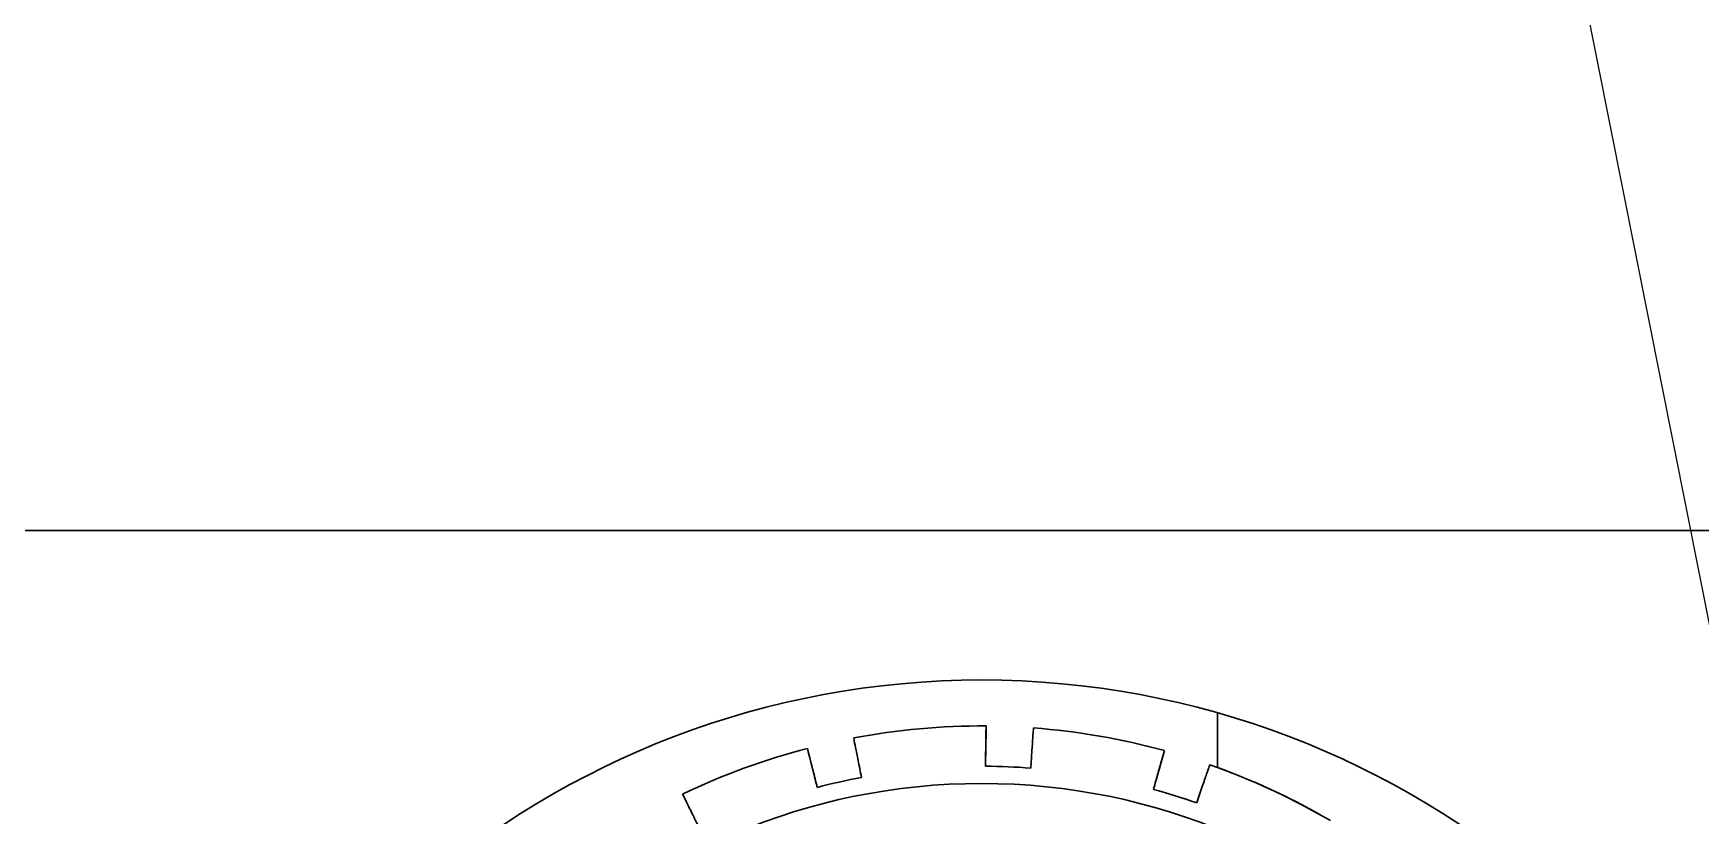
# Model space of a CAD drawing. Header units: millimetres. Extents: x 0 to 4412, y -498 to 1086.
# Drawn here: x 3940.2 to 4012.7, y 723.4 to 757.4 of the extents above; entities that cross this region are included whole.
import ezdxf

# ---------------------------------------------------------------- set-up
doc = ezdxf.new("R2010")
doc.units = ezdxf.units.MM
doc.header["$LTSCALE"] = 1.8
doc.layers.add('10', color=7, linetype='Continuous')
doc.dimstyles.new('SLDDIMSTYLE2', dxfattribs={"dimtxt": 0.18, "dimasz": 4.08, "dimexe": 0, "dimexo": 0.0625, "dimgap": 0, "dimtad": 0, "dimtih": 1, "dimtoh": 1, "dimdec": 0, "dimrnd": 1e-09, "dimzin": 0, "dimdsep": 46, "dimtxsty": 'Standard', "dimsah": 1, "dimcen": 0.09, "dimadec": 0, "dimazin": 0, "dimtfac": 4.08, "dimtdec": 0, "dimtofl": 0, "dimtmove": 0, "dimatfit": 3, "dimfxl": 1, "dimfrac": 2, "dimtolj": 1, "dimtzin": 0, "dimarcsym": 0})

msp = doc.modelspace()

# ---------------------------------------------------------------- linework, layer by layer
at = {"color": 7, "linetype": 'Continuous', "lineweight": 30}
for p, q in [((4031.8856, 735.7982), (3601.8856, 735.7982)), ((3601.8856, 735.7982), (4031.8856, 735.7982)), ((3991.7056, 725.4921), (3991.7056, 727.8701)), ((3981.4522, 727.2982), (3981.4519, 727.2982)), ((3981.4522, 727.2982), (3981.644, 727.2976)), ((3981.4525, 727.2982), (3981.4523, 727.2982)), ((3981.6272, 726.1476), (3981.644, 727.2976)), ((3981.6441, 727.2976), (3981.6273, 726.1476)), ((3981.6276, 726.1476), (3981.6444, 727.2976)), ((3981.6445, 727.2976), (3981.6277, 726.1476)), ((3981.6279, 726.1476), (3981.6447, 727.2976)), ((3981.6448, 727.2976), (3981.628, 726.1476)), ((3981.6283, 726.1476), (3981.6451, 727.2976)), ((3981.6452, 727.2976), (3981.6284, 726.1476)), ((3981.6437, 727.2976), (3981.644, 727.2976)), ((3981.6441, 727.2976), (3981.6444, 727.2976)), ((3981.6445, 727.2976), (3981.6447, 727.2976)), ((3981.6448, 727.2976), (3981.6451, 727.2976)), ((3981.6452, 727.2976), (3981.6455, 727.2976)), ((3983.7055, 727.2134), (3983.7058, 727.2134)), ((3983.7059, 727.2134), (3983.7059, 727.2134)), ((3983.7059, 727.2134), (3983.7061, 727.2134)), ((3983.7062, 727.2134), (3983.7062, 727.2134)), ((3983.7062, 727.2134), (3983.7065, 727.2134)), ((3983.7066, 727.2134), (3983.7066, 727.2134)), ((3983.7066, 727.2134), (3983.7068, 727.2134)), ((3983.7069, 727.2134), (3983.7069, 727.2134)), ((3983.7069, 727.2134), (3983.7072, 727.2134)), ((3973.8728, 726.325), (3973.8731, 726.325)), ((3974.1545, 725.2099), (3973.8731, 726.325)), ((3973.8732, 726.325), (3974.1546, 725.2099)), ((3973.8732, 726.325), (3973.8734, 726.325)), ((3974.1548, 725.2099), (3973.8734, 726.325)), ((3973.8735, 726.325), (3974.1549, 725.2099)), ((3973.8735, 726.325), (3973.8738, 726.325)), ((3974.1552, 725.2099), (3973.8738, 726.325)), ((3973.8739, 726.325), (3974.1553, 725.2099)), ((3973.8739, 726.325), (3973.8741, 726.325)), ((3974.1555, 725.2099), (3973.8741, 726.325)), ((3973.8742, 726.325), (3974.1556, 725.2099)), ((3973.8742, 726.325), (3973.8745, 726.325)), ((3981.6273, 726.1476), (3981.6272, 726.1476)), ((3981.6277, 726.1476), (3981.6276, 726.1476)), ((3981.628, 726.1476), (3981.6279, 726.1476)), ((3981.6284, 726.1476), (3981.6283, 726.1476)), ((3989.0881, 725.1193), (3989.4019, 726.2257)), ((3989.402, 726.2257), (3989.0882, 725.1193)), ((3989.0884, 725.1193), (3989.4023, 726.2257)), ((3989.4024, 726.2257), (3989.0885, 725.1193)), ((3989.0888, 725.1193), (3989.4026, 726.2257)), ((3989.4027, 726.2257), (3989.0888, 725.1193)), ((3989.0891, 725.1193), (3989.403, 726.2257)), ((3989.403, 726.2257), (3989.0892, 725.1193)), ((3989.4016, 726.2257), (3989.4019, 726.2257)), ((3989.402, 726.2257), (3989.4023, 726.2257)), ((3989.4024, 726.2257), (3989.4026, 726.2257)), ((3989.4027, 726.2257), (3989.403, 726.2257)), ((3989.403, 726.2257), (3989.4033, 726.2257)), ((3974.1546, 725.2099), (3974.1545, 725.2099)), ((3974.1549, 725.2099), (3974.1548, 725.2099)), ((3974.1553, 725.2099), (3974.1552, 725.2099)), ((3974.1556, 725.2099), (3974.1555, 725.2099)), ((3981.6179, 725.5477), (3981.6202, 725.5477)), ((3991.3713, 725.6108), (3991.3716, 725.6108)), ((3991.3717, 725.6108), (3991.3717, 725.6108)), ((3991.3717, 725.6108), (3991.372, 725.6108)), ((3991.372, 725.6108), (3991.3721, 725.6108)), ((3991.3721, 725.6108), (3991.3723, 725.6108)), ((3991.3724, 725.6108), (3991.3724, 725.6108)), ((3991.3724, 725.6108), (3991.3727, 725.6108)), ((3991.3727, 725.6108), (3991.3727, 725.6108)), ((3991.3727, 725.6108), (3991.373, 725.6108)), ((3988.9237, 724.5421), (3988.926, 724.5421)), ((3989.0882, 725.1193), (3989.0881, 725.1193)), ((3989.0885, 725.1193), (3989.0884, 725.1193)), ((3989.0888, 725.1193), (3989.0888, 725.1193)), ((3989.0892, 725.1193), (3989.0891, 725.1193))]:
    msp.add_line(p, q, dxfattribs=at)
msp.add_circle((3981.4516, 697.2982), 27.5, dxfattribs=at)
for centre, radius, start, end in [((3981.4556, 691.7982), 37.5, 7.662256, 172.337744), ((3981.4519, 697.2982), 30, 89.633554, 100.691889), ((3981.4519, 697.2982), 30, 74.633554, 85.691889), ((3981.4522, 697.2982), 30, 74.633554, 85.691889), ((3981.4529, 697.2982), 30, 74.633554, 85.691889), ((3981.4532, 697.2982), 30, 74.633554, 85.691889), ((3981.4519, 697.2982), 30, 104.633554, 115.691888), ((3981.4516, 697.2982), 28.25, 85.662721, 89.662721), ((3981.4539, 697.2982), 28.25, 85.662721, 89.662721), ((3981.4519, 697.2982), 30, 59.633554, 70.691889), ((3981.4522, 697.2982), 30, 59.633554, 70.691889), ((3981.4529, 697.2982), 30, 59.633554, 70.691889), ((3981.4532, 697.2982), 30, 59.633554, 70.691889), ((3981.4556, 697.2982), 30, 60.556741, 70.021551), ((3981.4516, 697.2982), 28.25, 100.662721, 104.662721), ((3981.4516, 697.2982), 28.25, 70.662721, 74.662721), ((3981.4539, 697.2982), 28.25, 70.662721, 74.662721)]:
    msp.add_arc(centre, radius, start, end, dxfattribs=at)
for points, knots in [([(3976.2246, 725.0604), (3976.1742, 725.3156), (3976.0735, 725.826), (3975.9612, 726.3959), (3975.8961, 726.7258), (3975.8891, 726.7618), (3975.8861, 726.7773)], [0, 0, 0, 0, 0.2663247, 0.532684, 0.7990363, 1, 1, 1, 1]), ([(3981.6437, 727.2976), (3981.6433, 727.27), (3981.6424, 727.2148), (3981.636, 726.783), (3981.6275, 726.2037), (3981.6208, 725.745), (3981.6179, 725.5477)], [0, 0, 0, 0, 0.2663104, 0.532652, 0.7989975, 1, 1, 1, 1]), ([(3981.6202, 725.5477), (3981.624, 725.8077), (3981.6315, 726.3279), (3981.64, 726.9087), (3981.6448, 727.245), (3981.6453, 727.2817), (3981.6455, 727.2976)], [0, 0, 0, 0, 0.2663216, 0.5326808, 0.7990332, 1, 1, 1, 1]), ([(3983.5881, 725.4673), (3983.6055, 725.7268), (3983.6403, 726.2458), (3983.6793, 726.8254), (3983.7019, 727.161), (3983.7044, 727.1976), (3983.7055, 727.2134)], [0, 0, 0, 0, 0.2663205, 0.5326797, 0.799032, 1, 1, 1, 1]), ([(3973.8728, 726.325), (3973.8795, 726.2983), (3973.8929, 726.2448), (3973.9985, 725.8261), (3974.1402, 725.2643), (3974.2525, 724.8195), (3974.3007, 724.6281)], [0, 0, 0, 0, 0.2663104, 0.532652, 0.7989975, 1, 1, 1, 1]), ([(3974.303, 724.6281), (3974.2393, 724.8803), (3974.112, 725.3848), (3973.9698, 725.948), (3973.8875, 726.274), (3973.8784, 726.3097), (3973.8745, 726.325)], [0, 0, 0, 0, 0.26632522, 0.53268444, 0.79903681, 1, 1, 1, 1]), ([(3989.4016, 726.2257), (3989.3941, 726.1992), (3989.379, 726.1461), (3989.261, 725.7307), (3989.1028, 725.1733), (3988.9776, 724.7319), (3988.9237, 724.5421)], [0, 0, 0, 0, 0.2663104, 0.532652, 0.7989975, 1, 1, 1, 1]), ([(3988.926, 724.5421), (3988.997, 724.7923), (3989.1389, 725.2928), (3989.2974, 725.8516), (3989.3891, 726.1751), (3989.3991, 726.2105), (3989.4033, 726.2257)], [0, 0, 0, 0, 0.2663137, 0.5326729, 0.7990253, 1, 1, 1, 1]), ([(3990.806, 723.9545), (3990.89, 724.2006), (3991.058, 724.693), (3991.2456, 725.2428), (3991.3543, 725.561), (3991.3662, 725.5958), (3991.3713, 725.6108)], [0, 0, 0, 0, 0.2663137, 0.5326729, 0.7990253, 1, 1, 1, 1]), ([(3969.2173, 722.7616), (3969.1026, 722.995), (3968.8733, 723.462), (3968.6172, 723.9833), (3968.469, 724.2851), (3968.4529, 724.3181), (3968.4459, 724.3323)], [0, 0, 0, 0, 0.26632614, 0.53268536, 0.79903773, 1, 1, 1, 1])]:
    msp.add_open_spline(points, degree=3, knots=knots, dxfattribs=at)

# ---------------------------------------------------------------- leaders
at = {"layer": '10'}
msp.add_leader([(4004.3347, 775.7982), (4038.0012, 606.3399)], dimstyle='SLDDIMSTYLE2', dxfattribs=at)

doc.saveas('drawing.dxf')
